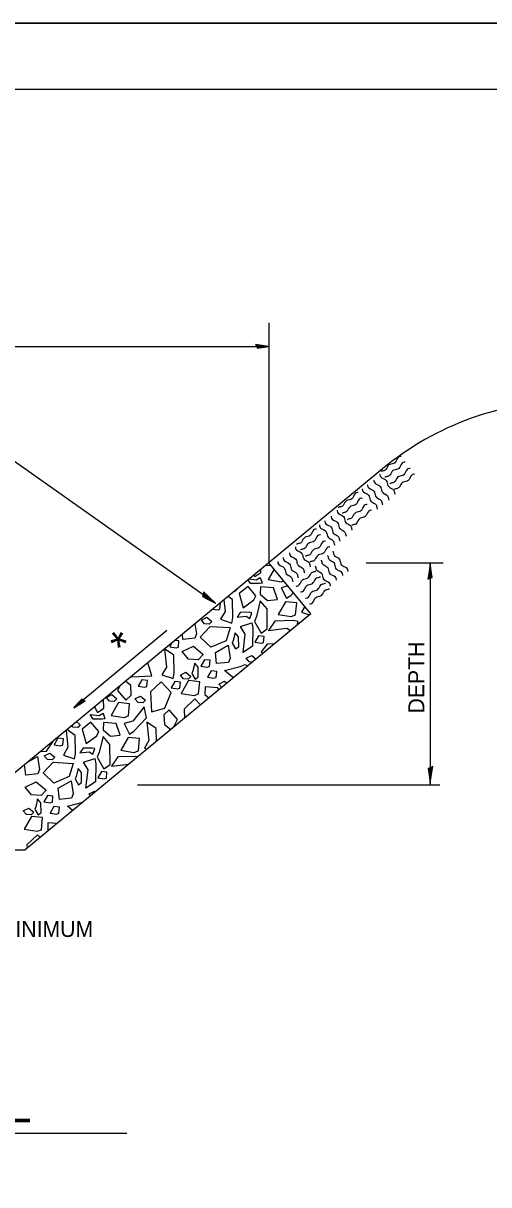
# Model space of a CAD drawing. Extents: x 56529 to 57277, y 42317 to 42806.
# Drawn here: x 56846 to 56916.5, y 42630.6 to 42806.4 of the extents above; entities that cross this region are included whole.
import ezdxf

# ---------------------------------------------------------------- set-up
doc = ezdxf.new("R2010")
doc.units = 0
for name, color, linetype in [('Design_PR_Roadway Notes', 7, 'Continuous'), ('Level 48', 7, 'Continuous'), ('Sheets_50 Reference Boundary', 7, 'Continuous'), ('Sheets_General Details', 7, 'Continuous'), ('Sheets_Printer Plotting Border', 7, 'Continuous'), ('Topo_Riprap', 7, 'Continuous')]:
    doc.layers.add(name, color=color, linetype=linetype)

msp = doc.modelspace()

# ---------------------------------------------------------------- linework, layer by layer
at = {"layer": 'Design_PR_Roadway Notes'}
for p, q in [((56883.236, 42761.065), (56883.236, 42724.772)), ((56723.941, 42757.503), (56883.236, 42757.503)), ((56842.039, 42742.04), (56875.166, 42718.633)), ((56897.962, 42724.772), (56909.617, 42724.772)), ((56907.672, 42724.772), (56907.672, 42691.175)), ((56867.804, 42714.492), (56853.677, 42702.821)), ((56863.324, 42691.175), (56909.136, 42691.175))]:
    msp.add_line(p, q, dxfattribs=at)
for points in [[(56881.399, 42757.529), (56881.461, 42757.255), (56882.236, 42757.374), (56883.236, 42757.503), (56882.169, 42757.649), (56881.236, 42757.813), (56881.399, 42757.529), (56881.481, 42757.348), (56882.563, 42757.504), (56881.38, 42757.712), (56881.555, 42757.479), (56882.053, 42757.511), (56881.574, 42757.585)], [(56907.639, 42722.478), (56907.982, 42722.555), (56907.834, 42723.523), (56907.672, 42724.772), (56907.491, 42723.44), (56907.286, 42722.273), (56907.639, 42722.478), (56907.865, 42722.58), (56907.672, 42723.933), (56907.412, 42722.452), (56907.702, 42722.673), (56907.664, 42723.295), (56907.571, 42722.696)], [(56873.31, 42719.986), (56873.176, 42719.66), (56874.053, 42719.222), (56875.166, 42718.633), (56874.184, 42719.552), (56873.349, 42720.393), (56873.31, 42719.986), (56873.264, 42719.741), (56874.481, 42719.12), (56873.423, 42720.185), (56873.434, 42719.821), (56873.965, 42719.495), (56873.53, 42719.914)], [(56855.11, 42703.97), (56854.888, 42704.142), (56854.365, 42703.556), (56853.677, 42702.821), (56854.592, 42703.386), (56855.415, 42703.856), (56855.11, 42703.97), (56854.93, 42704.057), (56854.196, 42703.248), (56855.239, 42703.843), (56854.957, 42703.911), (56854.592, 42703.569), (56855.009, 42703.816)], [(56907.705, 42693.704), (56907.363, 42693.629), (56907.511, 42692.659), (56907.672, 42691.41), (56907.854, 42692.742), (56908.059, 42693.911), (56907.705, 42693.704), (56907.48, 42693.602), (56907.673, 42692.249), (56907.933, 42693.73), (56907.642, 42693.511), (56907.681, 42692.889), (56907.774, 42693.485)]]:
    msp.add_lwpolyline(points, dxfattribs=at)
at = {"layer": 'Level 48'}
msp.add_lwpolyline([(56597.224, 42806.443), (57277.224, 42806.443), (57277.224, 42366.443), (56597.224, 42366.443)], close=True, dxfattribs=at)
at = {"layer": 'Sheets_50 Reference Boundary'}
msp.add_lwpolyline([(56637.224, 42796.439), (57267.224, 42796.439), (57267.224, 42396.443), (56637.224, 42396.443)], close=True, dxfattribs=at)
at = {"layer": 'Sheets_General Details'}
for p, q in [((57277.224, 42806.443), (56597.224, 42806.443)), ((56753.014, 42638.429), (56861.733, 42638.429))]:
    msp.add_line(p, q, dxfattribs=at)
msp.add_lwpolyline([(56637.224, 42796.443), (57267.224, 42796.443), (57267.224, 42376.443), (56637.224, 42376.443)], close=True, dxfattribs=at)
at = {"layer": 'Sheets_Printer Plotting Border'}
msp.add_lwpolyline([(56597.224, 42366.443), (57277.224, 42366.443), (57277.224, 42806.443), (56597.224, 42806.443)], close=True, dxfattribs=at)
at = {"layer": 'Topo_Riprap'}
for p, q in [((56900.439, 42738.983), (56883.566, 42725.044)), ((56883.566, 42725.044), (56842.746, 42691.325)), ((56889.604, 42717.062), (56883.236, 42724.772)), ((56889.604, 42717.062), (56846.343, 42681.325)), ((56760.834, 42681.325), (56846.343, 42681.325))]:
    msp.add_line(p, q, dxfattribs=at)
for points in [[(56882.899, 42724.363), (56882.834, 42724.44)], [(56883.614, 42724.312), (56882.899, 42724.363)], [(56880.277, 42722.326), (56881.335, 42722.207)], [(56880.965, 42722.896), (56881.1, 42722.665)], [(56881.1, 42722.665), (56882.037, 42723.295)], [(56881.335, 42722.207), (56881.919, 42722.552)], [(56881.919, 42722.552), (56882.201, 42721.704)], [(56882.037, 42723.295), (56882.029, 42723.775)], [(56884.04, 42723.796), (56883.139, 42722.213)], [(56878.483, 42720.802), (56878.1, 42720.396)], [(56878.456, 42720.824), (56878.483, 42720.802)], [(56880.092, 42721.2), (56878.762, 42720.123)], [(56880.431, 42721.654), (56880.083, 42722.167)], [(56881.261, 42719.775), (56880.092, 42721.2)], [(56881.809, 42721.629), (56880.431, 42721.654)], [(56882.201, 42721.704), (56881.809, 42721.629)], [(56883.139, 42722.213), (56885.103, 42721.898)], [(56885.103, 42721.898), (56885.491, 42722.04)], [(56886.141, 42721.252), (56885.116, 42720.989)], [(56885.116, 42720.989), (56885.911, 42719.388)], [(56876.412, 42719.134), (56876.612, 42717.385)], [(56877.713, 42719.194), (56877.036, 42719.651)], [(56877.773, 42716.432), (56877.713, 42719.194)], [(56878.1, 42720.396), (56877.949, 42720.405)], [(56878.762, 42720.123), (56879.354, 42717.969)], [(56879.354, 42717.969), (56880.966, 42719.134)], [(56880.966, 42719.134), (56881.261, 42719.775)], [(56885.911, 42719.388), (56886.574, 42719.837)], [(56886.574, 42719.837), (56886.971, 42720.249)], [(56874.724, 42717.741), (56875.5, 42717.618)], [(56875.5, 42717.618), (56875.831, 42717.737)], [(56875.831, 42717.737), (56875.921, 42718.657)], [(56875.921, 42718.657), (56875.842, 42718.665)], [(56876.612, 42717.385), (56875.927, 42716.219)], [(56888.708, 42718.147), (56888.188, 42717.27)], [(56888.188, 42717.27), (56889.371, 42716.87)], [(56872.048, 42715.53), (56872.294, 42714.018)], [(56873.02, 42716.096), (56873.862, 42716.515)], [(56873.495, 42715.519), (56873.02, 42716.096)], [(56874.22, 42715.473), (56873.495, 42715.519)], [(56873.862, 42716.515), (56874.604, 42715.878)], [(56874.604, 42715.878), (56874.22, 42715.473)], [(56875.927, 42716.219), (56877.618, 42715.648)], [(56877.618, 42715.648), (56877.773, 42716.432)], [(56884.149, 42715.948), (56883.188, 42714.533)], [(56886.91, 42716.008), (56884.149, 42715.948)], [(56887.694, 42715.856), (56886.91, 42716.008)], [(56887.521, 42715.341), (56887.694, 42715.856)], [(56870.214, 42713.172), (56870.132, 42713.948)], [(56872.294, 42714.018), (56872.045, 42713.352)], [(56883.188, 42714.533), (56885.957, 42714.849)], [(56885.957, 42714.849), (56886.522, 42714.517)], [(56867.42, 42711.707), (56867.732, 42708.988)], [(56868.836, 42710.799), (56867.45, 42711.733)], [(56868.557, 42712.646), (56868.217, 42712.049)], [(56868.217, 42712.049), (56869.199, 42711.889)], [(56869.62, 42712.931), (56868.98, 42712.996)], [(56869.199, 42711.889), (56869.53, 42712.011)], [(56869.53, 42712.011), (56869.62, 42712.931)], [(56872.045, 42713.352), (56870.214, 42713.172)], [(56882.999, 42712.432), (56882.05, 42711.274)], [(56884.083, 42712.501), (56882.999, 42712.432)], [(56868.891, 42708.037), (56868.836, 42710.799)], [(56879.798, 42710.333), (56880.642, 42710.748)], [(56880.273, 42709.753), (56879.798, 42710.333)], [(56880.642, 42710.748), (56881.288, 42710.193)], [(56882.05, 42711.274), (56882.391, 42711.104)], [(56865.513, 42707.66), (56864.913, 42709.637)], [(56867.732, 42708.988), (56867.045, 42707.824)], [(56876.516, 42708.479), (56878.865, 42709.068)], [(56877.728, 42707.46), (56876.516, 42708.479)], [(56878.865, 42709.068), (56879.647, 42709.355)], [(56879.647, 42709.355), (56880.014, 42709.141)], [(56880.719, 42709.722), (56880.273, 42709.753)], [(56862.311, 42706.186), (56861.522, 42706.835)], [(56862.404, 42707.563), (56862.484, 42707.479)], [(56862.484, 42707.479), (56865.513, 42707.66)], [(56867.045, 42707.824), (56868.738, 42707.252)], [(56868.738, 42707.252), (56868.891, 42708.037)], [(56875.675, 42706.41), (56876.519, 42706.83)], [(56876.094, 42705.9), (56875.675, 42706.41)], [(56876.519, 42706.83), (56876.861, 42706.534)], [(56877.976, 42707.456), (56877.728, 42707.46)], [(56858.623, 42704.389), (56859.467, 42704.805)], [(56859.467, 42704.805), (56860.209, 42704.167)], [(56860.648, 42706.112), (56860.319, 42705.451)], [(56860.319, 42705.451), (56861.596, 42703.97)], [(56861.596, 42703.97), (56862.406, 42704.741)], [(56862.406, 42704.741), (56862.311, 42706.186)], [(56873.584, 42705.966), (56873.554, 42704.849)], [(56873.554, 42704.849), (56874.168, 42704.311)], [(56875.532, 42705.818), (56873.584, 42705.966)], [(56875.632, 42705.52), (56875.532, 42705.818)], [(56856.817, 42702.948), (56857.3, 42702.112)], [(56858.237, 42702.742), (56858.214, 42704.103)], [(56859.099, 42703.81), (56858.623, 42704.389)], [(56859.825, 42703.761), (56859.099, 42703.81)], [(56860.209, 42704.167), (56859.825, 42703.761)], [(56872.014, 42704.155), (56870.396, 42702.622)], [(56872.877, 42703.243), (56872.014, 42704.155)], [(56857.3, 42702.112), (56858.237, 42702.742)], [(56868.133, 42702.522), (56867.324, 42701.755)], [(56867.324, 42701.755), (56867.415, 42700.304)], [(56869.407, 42701.04), (56868.133, 42702.522)], [(56870.396, 42702.622), (56870.478, 42701.263)], [(56852.519, 42699.399), (56852.812, 42696.832)], [(56853.913, 42698.643), (56852.645, 42699.503)], [(56853.574, 42699.892), (56853.388, 42700.117)], [(56854.3, 42699.845), (56853.574, 42699.892)], [(56854.127, 42700.726), (56854.683, 42700.251)], [(56854.683, 42700.251), (56854.3, 42699.845)], [(56866.18, 42699.692), (56864.76, 42700.649)], [(56864.76, 42700.649), (56865.078, 42697.879)], [(56866.218, 42697.744), (56866.18, 42699.692)], [(56867.415, 42700.304), (56868.369, 42699.522)], [(56868.856, 42699.922), (56869.407, 42701.04)], [(56849.579, 42696.23), (56850.538, 42697.652)], [(56850.538, 42697.652), (56850.385, 42697.637)], [(56851.269, 42698.197), (56850.718, 42697.222)], [(56852.121, 42698.104), (56851.269, 42698.197)], [(56852.031, 42697.186), (56852.121, 42698.104)], [(56853.973, 42695.881), (56853.913, 42698.643)], [(56865.078, 42697.879), (56864.388, 42696.717)], [(56848.662, 42696.213), (56849.579, 42696.23)], [(56850.718, 42697.222), (56851.7, 42697.065)], [(56851.7, 42697.065), (56852.031, 42697.186)], [(56852.812, 42696.832), (56852.127, 42695.667)], [(56853.818, 42695.096), (56853.973, 42695.881)], [(56864.388, 42696.717), (56864.806, 42696.577)], [(56846.414, 42692.621), (56846.247, 42694.218)], [(56846.688, 42694.582), (56848.174, 42695.429)], [(56848.174, 42695.429), (56848.494, 42693.465)], [(56852.127, 42695.667), (56853.818, 42695.096)], [(56860.349, 42695.397), (56859.388, 42693.98)], [(56859.388, 42693.98), (56862.028, 42694.282)], [(56863.11, 42695.457), (56860.349, 42695.397)], [(56863.384, 42695.404), (56863.11, 42695.457)], [(56848.245, 42692.8), (56846.414, 42692.621)], [(56848.494, 42693.465), (56848.245, 42692.8)], [(56855.998, 42689.78), (56856.842, 42690.196)], [(56856.232, 42689.495), (56855.998, 42689.78)], [(56856.842, 42690.196), (56856.96, 42690.095)], [(56852.716, 42687.926), (56855.04, 42688.511)], [(56853.519, 42687.252), (56852.716, 42687.926)], [(56849.784, 42685.415), (56849.754, 42684.297)], [(56851.165, 42685.309), (56849.784, 42685.415)], [(56848.214, 42683.602), (56846.596, 42682.071)], [(56848.603, 42683.193), (56848.214, 42683.602)], [(56849.754, 42684.297), (56849.845, 42684.218)], [(56846.596, 42682.071), (56846.626, 42681.56)]]:
    msp.add_lwpolyline(points, dxfattribs=at)
for points in [[(56884.522, 42719.204), (56883.919, 42720.988), (56881.973, 42721.136), (56881.939, 42720.021), (56883.032, 42719.06)], [(56881.346, 42716.648), (56881.058, 42715.867), (56882.064, 42714.13), (56883.004, 42714.761), (56882.954, 42717.785), (56881.932, 42718.996)], [(56887.451, 42718.703), (56885.746, 42718.879), (56884.642, 42716.937), (56886.609, 42716.622), (56887.27, 42716.867)], [(56879.798, 42716.684), (56880.379, 42716.341), (56880.665, 42717.188), (56880.273, 42717.265), (56878.892, 42717.237), (56878.412, 42716.525)], [(56879.656, 42713.955), (56878.965, 42715.119), (56880.661, 42715.692), (56880.812, 42714.904), (56880.757, 42712.144), (56879.336, 42711.186)], [(56872.832, 42713.506), (56874.363, 42715.125), (56877.395, 42714.944), (56876.79, 42712.956), (56874.45, 42711.975)], [(56877.842, 42712.991), (56877.697, 42712.599), (56878.201, 42711.728), (56878.672, 42712.044), (56878.648, 42713.559), (56878.135, 42714.164)], [(56882.519, 42713.63), (56881.665, 42713.723), (56881.114, 42712.748), (56882.097, 42712.591), (56882.429, 42712.712)], [(56870.128, 42711.33), (56871.815, 42712.163), (56873.3, 42710.89), (56872.53, 42710.081), (56871.08, 42710.174)], [(56875.306, 42709.496), (56875.13, 42711.2), (56877.072, 42712.306), (56877.39, 42710.342), (56877.143, 42709.678)], [(56874.343, 42709.999), (56873.488, 42710.085), (56872.938, 42709.114), (56873.917, 42708.956), (56874.253, 42709.079)], [(56869.839, 42707.777), (56870.684, 42708.196), (56871.426, 42707.558), (56871.039, 42707.155), (56870.316, 42707.199)], [(56871.721, 42708.396), (56871.576, 42708.007), (56872.078, 42707.137), (56872.549, 42707.452), (56872.524, 42708.969), (56872.014, 42709.572)], [(56875.34, 42708.319), (56874.486, 42708.407), (56873.938, 42707.437), (56874.919, 42707.278), (56875.25, 42707.4)], [(56864.867, 42706.953), (56864.015, 42707.043), (56863.466, 42706.07), (56864.448, 42705.912), (56864.779, 42706.033)], [(56866.911, 42706.744), (56865.294, 42705.207), (56865.472, 42702.18), (56867.459, 42702.782), (56868.443, 42705.125)], [(56869.831, 42706.709), (56868.979, 42706.797), (56868.426, 42705.826), (56869.407, 42705.667), (56869.741, 42705.791)], [(56872.769, 42706.748), (56871.064, 42706.926), (56869.96, 42704.986), (56871.925, 42704.671), (56872.587, 42704.917)], [(56862.146, 42703.422), (56860.445, 42703.604), (56859.34, 42701.66), (56861.303, 42701.347), (56861.968, 42701.591)], [(56862.628, 42700.775), (56861.316, 42700.437), (56862.111, 42698.837), (56862.774, 42699.284), (56864.684, 42701.278), (56864.36, 42702.959)], [(56862.952, 42704.174), (56863.796, 42704.593), (56864.538, 42703.955), (56864.152, 42703.552), (56863.426, 42703.596)], [(56857.535, 42701.656), (56858.119, 42702), (56858.401, 42701.153), (56858.009, 42701.076), (56856.631, 42701.103), (56856.149, 42701.813)], [(56856.292, 42700.649), (56854.962, 42699.571), (56855.554, 42697.418), (56857.166, 42698.582), (56857.461, 42699.222)], [(56860.722, 42698.652), (56860.119, 42700.437), (56858.173, 42700.585), (56858.14, 42699.468), (56859.232, 42698.509)], [(56857.546, 42696.096), (56857.258, 42695.315), (56858.264, 42693.577), (56859.204, 42694.208), (56859.154, 42697.234), (56858.132, 42698.445)], [(56863.651, 42698.15), (56861.946, 42698.326), (56860.842, 42696.386), (56862.809, 42696.071), (56863.47, 42696.314)], [(56849.22, 42695.544), (56850.062, 42695.963), (56850.804, 42695.326), (56850.42, 42694.922), (56849.695, 42694.967)], [(56855.998, 42696.133), (56856.579, 42695.789), (56856.866, 42696.637), (56856.473, 42696.712), (56855.092, 42696.684), (56854.612, 42695.974)], [(56849.032, 42692.955), (56850.563, 42694.574), (56853.595, 42694.391), (56852.99, 42692.405), (56850.65, 42691.422)], [(56855.856, 42693.402), (56855.165, 42694.566), (56856.861, 42695.141), (56857.012, 42694.353), (56856.957, 42691.591), (56855.536, 42690.634)], [(56854.042, 42692.438), (56853.897, 42692.046), (56854.401, 42691.177), (56854.872, 42691.493), (56854.848, 42693.007), (56854.335, 42693.611)], [(56858.719, 42693.079), (56857.866, 42693.171), (56857.314, 42692.197), (56858.297, 42692.04), (56858.629, 42692.159)], [(56846.329, 42690.777), (56848.015, 42691.61), (56849.5, 42690.337), (56848.73, 42689.528), (56847.28, 42689.621)], [(56851.506, 42688.945), (56851.33, 42690.648), (56853.272, 42691.755), (56853.59, 42689.791), (56853.343, 42689.125)], [(56847.921, 42687.845), (56847.776, 42687.454), (56848.278, 42686.586), (56848.749, 42686.901), (56848.724, 42688.418), (56848.214, 42689.021)], [(56850.543, 42689.446), (56849.688, 42689.533), (56849.138, 42688.563), (56850.118, 42688.404), (56850.453, 42688.526)], [(56846.039, 42687.226), (56846.884, 42687.643), (56847.626, 42687.007), (56847.239, 42686.602), (56846.516, 42686.648)], [(56851.54, 42687.767), (56850.686, 42687.856), (56850.138, 42686.884), (56851.119, 42686.726), (56851.45, 42686.849)], [(56848.969, 42686.196), (56847.264, 42686.374), (56846.16, 42684.435), (56848.125, 42684.119), (56848.787, 42684.364)]]:
    msp.add_lwpolyline(points, close=True, dxfattribs=at)
msp.add_arc((56929.098, 42704.29), 45, 90, 129.55977, dxfattribs=at)
for points in [[(56903.269, 42740.843), (56903.154, 42740.865), (56902.804, 42740.7), (56902.308, 42739.906), (56901.958, 42739.759), (56901.552, 42739.652), (56901.316, 42739.468), (56900.859, 42738.786), (56900.395, 42738.644), (56900.22, 42738.574)], [(56903.864, 42739.983), (56903.75, 42740.007), (56903.399, 42739.841), (56902.902, 42739.048), (56902.552, 42738.901), (56902.146, 42738.796), (56901.911, 42738.61), (56901.454, 42737.928), (56900.99, 42737.785), (56900.813, 42737.712)], [(56900.078, 42738.199), (56900.053, 42738.081), (56900.22, 42737.733), (56901.012, 42737.233), (56901.16, 42736.885), (56901.265, 42736.479), (56901.451, 42736.244), (56902.132, 42735.786), (56902.275, 42735.322), (56902.346, 42735.147)], [(56904.628, 42739.026), (56904.514, 42739.048), (56904.165, 42738.882), (56903.665, 42738.089), (56903.316, 42737.941), (56902.91, 42737.837), (56902.676, 42737.649), (56902.22, 42736.97), (56901.754, 42736.827), (56901.579, 42736.753)], [(56905.28, 42738.147), (56905.166, 42738.169), (56904.817, 42738.003), (56904.316, 42737.208), (56903.968, 42737.062), (56903.563, 42736.956), (56903.327, 42736.77), (56902.87, 42736.09), (56902.406, 42735.947), (56902.231, 42735.874)], [(56898.212, 42736.569), (56898.191, 42736.455), (56898.357, 42736.104), (56899.15, 42735.607), (56899.297, 42735.257), (56899.402, 42734.852), (56899.588, 42734.618), (56900.27, 42734.159), (56900.412, 42733.695), (56900.484, 42733.522)], [(56899.171, 42737.296), (56899.15, 42737.183), (56899.313, 42736.833), (56900.11, 42736.333), (56900.256, 42735.985), (56900.36, 42735.578), (56900.546, 42735.344), (56901.226, 42734.885), (56901.371, 42734.421), (56901.442, 42734.246)], [(56896.782, 42735.381), (56896.669, 42735.404), (56896.319, 42735.24), (56895.821, 42734.444), (56895.472, 42734.3), (56895.065, 42734.192), (56894.829, 42734.007), (56894.374, 42733.326), (56893.908, 42733.185), (56893.735, 42733.112)], [(56897.377, 42734.522), (56897.264, 42734.545), (56896.913, 42734.38), (56896.415, 42733.586), (56896.065, 42733.44), (56895.659, 42733.334), (56895.426, 42733.148), (56894.968, 42732.467), (56894.503, 42732.325), (56894.328, 42732.252)], [(56897.412, 42735.955), (56897.39, 42735.841), (56897.554, 42735.492), (56898.349, 42734.992), (56898.494, 42734.643), (56898.601, 42734.237), (56898.787, 42734.002), (56899.465, 42733.545), (56899.609, 42733.081), (56899.683, 42732.906)], [(56898.143, 42733.566), (56898.028, 42733.586), (56897.678, 42733.422), (56897.179, 42732.627), (56896.829, 42732.481), (56896.425, 42732.375), (56896.19, 42732.188), (56895.733, 42731.509), (56895.269, 42731.366), (56895.094, 42731.292)], [(56891.727, 42731.107), (56891.706, 42730.994), (56891.87, 42730.644), (56892.664, 42730.147), (56892.812, 42729.796), (56892.916, 42729.392), (56893.102, 42729.156), (56893.784, 42728.7), (56893.927, 42728.233), (56893.998, 42728.06)], [(56892.686, 42731.835), (56892.664, 42731.722), (56892.828, 42731.372), (56893.623, 42730.873), (56893.769, 42730.525), (56893.875, 42730.118), (56894.061, 42729.882), (56894.739, 42729.424), (56894.884, 42728.959), (56894.957, 42728.785)], [(56893.591, 42732.737), (56893.566, 42732.621), (56893.733, 42732.271), (56894.527, 42731.774), (56894.673, 42731.424), (56894.779, 42731.018), (56894.965, 42730.783), (56895.647, 42730.325), (56895.788, 42729.86), (56895.861, 42729.685)], [(56898.793, 42732.685), (56898.68, 42732.707), (56898.332, 42732.542), (56897.831, 42731.747), (56897.483, 42731.6), (56897.078, 42731.496), (56896.842, 42731.309), (56896.384, 42730.629), (56895.921, 42730.485), (56895.744, 42730.415)], [(56890.467, 42729.835), (56890.354, 42729.855), (56890.004, 42729.692), (56889.506, 42728.898), (56889.157, 42728.752), (56888.752, 42728.644), (56888.514, 42728.46), (56888.058, 42727.778), (56887.593, 42727.637), (56887.42, 42727.566)], [(56890.927, 42730.495), (56890.903, 42730.38), (56891.069, 42730.03), (56891.862, 42729.531), (56892.007, 42729.181), (56892.114, 42728.777), (56892.302, 42728.541), (56892.98, 42728.084), (56893.124, 42727.621), (56893.196, 42727.444)], [(56891.062, 42728.975), (56890.949, 42728.999), (56890.598, 42728.833), (56890.1, 42728.04), (56889.752, 42727.893), (56889.344, 42727.786), (56889.11, 42727.602), (56888.653, 42726.92), (56888.188, 42726.777), (56888.014, 42726.704)], [(56891.828, 42728.018), (56891.713, 42728.04), (56891.363, 42727.874), (56890.864, 42727.081), (56890.514, 42726.933), (56890.11, 42726.829), (56889.875, 42726.641), (56889.418, 42725.963), (56888.954, 42725.819), (56888.779, 42725.745)], [(56886.371, 42726.289), (56886.349, 42726.175), (56886.513, 42725.826), (56887.308, 42725.325), (56887.454, 42724.977), (56887.56, 42724.57), (56887.746, 42724.336), (56888.426, 42723.878), (56888.569, 42723.413), (56888.642, 42723.238)], [(56887.276, 42727.191), (56887.251, 42727.073), (56887.418, 42726.725), (56888.212, 42726.226), (56888.358, 42725.878), (56888.464, 42725.471), (56888.65, 42725.237), (56889.332, 42724.778), (56889.473, 42724.314), (56889.546, 42724.137)], [(56892.478, 42727.137), (56892.365, 42727.159), (56892.017, 42726.996), (56891.516, 42726.2), (56891.168, 42726.054), (56890.762, 42725.948), (56890.527, 42725.763), (56890.069, 42725.082), (56889.606, 42724.939), (56889.429, 42724.867)], [(56894.423, 42722.84), (56894.443, 42722.955), (56894.28, 42723.304), (56893.486, 42723.802), (56893.338, 42724.152), (56893.234, 42724.556), (56893.048, 42724.793), (56892.366, 42725.249), (56892.223, 42725.715), (56892.152, 42725.889)], [(56895.223, 42723.454), (56895.247, 42723.569), (56895.081, 42723.918), (56894.288, 42724.418), (56894.143, 42724.766), (56894.036, 42725.172), (56893.848, 42725.407), (56893.169, 42725.865), (56893.026, 42726.328), (56892.954, 42726.503)], [(56884.612, 42724.947), (56884.588, 42724.833), (56884.754, 42724.482), (56885.547, 42723.985), (56885.692, 42723.635), (56885.799, 42723.229), (56885.987, 42722.994), (56886.665, 42722.537), (56886.809, 42722.073), (56886.881, 42721.898)], [(56885.412, 42725.561), (56885.391, 42725.448), (56885.555, 42725.096), (56886.349, 42724.599), (56886.497, 42724.249), (56886.601, 42723.844), (56886.787, 42723.608), (56887.469, 42723.152), (56887.612, 42722.685), (56887.683, 42722.512)], [(56892.558, 42721.211), (56892.584, 42721.328), (56892.417, 42721.678), (56891.623, 42722.175), (56891.476, 42722.525), (56891.371, 42722.93), (56891.184, 42723.166), (56890.503, 42723.622), (56890.362, 42724.087), (56890.289, 42724.263)], [(56893.464, 42722.112), (56893.486, 42722.226), (56893.322, 42722.577), (56892.527, 42723.076), (56892.38, 42723.424), (56892.275, 42723.83), (56892.089, 42724.065), (56891.409, 42724.525), (56891.265, 42724.988), (56891.193, 42725.163)], [(56887.357, 42721.263), (56887.47, 42721.241), (56887.818, 42721.407), (56888.319, 42722.2), (56888.667, 42722.347), (56889.072, 42722.452), (56889.308, 42722.64), (56889.766, 42723.318), (56890.229, 42723.462), (56890.406, 42723.534)], [(56888.007, 42720.383), (56888.122, 42720.363), (56888.472, 42720.526), (56888.971, 42721.322), (56889.321, 42721.468), (56889.725, 42721.574), (56889.96, 42721.759), (56890.417, 42722.44), (56890.881, 42722.581), (56891.056, 42722.655)], [(56888.773, 42719.426), (56888.886, 42719.404), (56889.236, 42719.569), (56889.735, 42720.363), (56890.083, 42720.507), (56890.491, 42720.615), (56890.724, 42720.799), (56891.182, 42721.481), (56891.647, 42721.624), (56891.821, 42721.696)], [(56889.368, 42718.566), (56889.481, 42718.545), (56889.831, 42718.709), (56890.328, 42719.503), (56890.678, 42719.649), (56891.083, 42719.756), (56891.321, 42719.941), (56891.776, 42720.622), (56892.242, 42720.764), (56892.415, 42720.837)]]:
    msp.add_spline(points, degree=3, dxfattribs=at)

# ---------------------------------------------------------------- texts
at = {"layer": 'Design_PR_Roadway Notes'}
for s, height, rotation, p in [('* ', 4.8, 39.52687, (56861.703, 42709.664)), ('DEPTH', 2.4, 90, (56906.769, 42701.951))]:
    msp.add_text(s, height=height, rotation=rotation, dxfattribs=at).set_placement(p)
msp.add_text('8" (200 mm) MINIMUM', height=2.39999, dxfattribs=at).set_placement((56823.744, 42668.123))
at = {"layer": 'Sheets_General Details'}
msp.add_text('STONE RIPRAP DITCH DETAIL', height=4.79999, dxfattribs=at).set_placement((56753.815, 42640.072))

doc.saveas('drawing.dxf')
